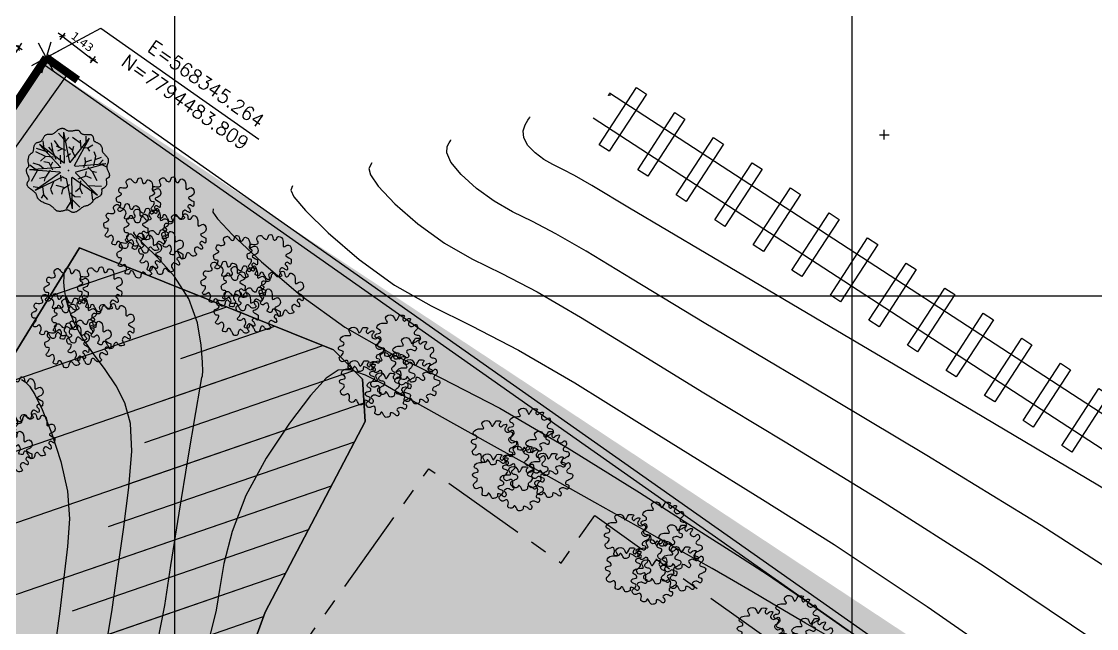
# Model space of a CAD drawing. Header units: feet. Extents: x 568264 to 568503, y 7794314 to 7794548.
# Drawn here: x 568344.35 to 568384.03, y 7794462.73 to 7794485.14 of the extents above; entities that cross this region are included whole.
import ezdxf

# ---------------------------------------------------------------- set-up
doc = ezdxf.new("R2010")
doc.units = ezdxf.units.FT
doc.header["$MEASUREMENT"] = 0
doc.linetypes.add('PHANTOM2', pattern=[1.25, 0.625, -0.125, 0.125, -0.125, 0.125, -0.125])
for name, color, linetype in [('NUIT-CER', 1, 'Continuous'), ('NUIT-CTA', 8, 'Continuous'), ('NUIT-CVN TOPOGRAFIA', 8, 'Continuous'), ('NUIT-HTC', 1, 'Continuous'), ('NUIT-LIM', 3, 'PHANTOM2'), ('NUIT-MALHA', 252, 'Continuous'), ('NUIT-TAL', 251, 'Continuous'), ('NUIT-TXT', 1, 'Continuous'), ('NUIT-VEG', 251, 'Continuous'), ('NUIT-VIS', 8, 'Continuous')]:
    doc.layers.add(name, color=color, linetype=linetype)
doc.styles.add('ARIAL', font='arial.ttf')
doc.styles.add('malha', font='romans.shx')
doc.styles.add('NUIT', font='verdana.ttf')
doc.linetypes.add('CERCA_DE_ARAME', pattern='A,0.15,-0.05,["X",Standard,S=0.05,R=0,X=-0.0175,Y=-0.025],-0.05', length=0.25)
doc.dimstyles.new('1_100', dxfattribs={"dimtxt": 0.175, "dimasz": 0.1, "dimexe": 1.25, "dimexo": 0.625, "dimgap": 0.05, "dimtad": 1, "dimzin": 4, "dimdsep": 46, "dimtxsty": 'ARIAL', "dimblk": 'COTA', "dimcen": 0, "dimse1": 1, "dimse2": 1, "dimclrd": 256, "dimclrt": 256, "dimadec": 0, "dimazin": 0, "dimtfac": 1, "dimtix": 1, "dimtmove": 0, "dimatfit": 3, "dimldrblk": 'COTA', "dimfxl": 1, "dimfxlon": 1, "dimtolj": 1, "dimlwd": -1, "dimarcsym": 0})
doc.dimstyles.new('NUIT 1-200', dxfattribs={"dimtxt": 0.3, "dimasz": 0.1, "dimexe": 0.1, "dimexo": 0.15, "dimgap": 0.13, "dimtad": 1, "dimzin": 4, "dimdsep": 46, "dimtxsty": 'NUIT', "dimblk1": 'TIK', "dimblk2": 'TIK', "dimsah": 1, "dimcen": 0.18, "dimse1": 1, "dimse2": 1, "dimclrd": 256, "dimclre": 256, "dimclrt": 1, "dimaunit": 1, "dimadec": 0, "dimazin": 0, "dimtfac": 1, "dimtix": 1, "dimtofl": 0, "dimtmove": 2, "dimatfit": 3, "dimldrblk": 'DOT', "dimfxl": 1, "dimtolj": 1, "dimtzin": 0, "dimarcsym": 0})

# ---------------------------------------------------------------- blocks, each defined once
blk = doc.blocks.new('EUCALIPTO')
for points, knots in [([(-0.681, 1.981, 259.344), (-0.663, 1.862, 259.344), (-0.629, 1.635, 259.344), (-0.903, 1.936, 259.344), (-1.168, 1.587, 259.344), (-0.738, 1.495, 259.344), (-1.156, 1.374, 259.344), (-1.113, 1.048, 259.344), (-0.947, 1.146, 259.344), (-0.833, 1.017, 259.344), (-1.044, 0.937, 259.344), (-0.945, 0.779, 259.344), (-0.847, 0.823, 259.344), (-0.728, 0.85, 259.344), (-0.71, 0.692, 259.344), (-0.799, 0.552, 259.344), (-0.536, 0.432, 259.344), (-0.49, 0.731, 259.344), (-0.311, 0.575, 259.344), (-0.29, 0.402, 259.344), (-0.066, 0.495, 259.344), (-0.15, 0.672, 259.344), (0.021, 0.607, 259.344), (0.111, 0.537, 259.344), (0.201, 0.617, 259.344), (0.252, 0.72, 259.344), (0.147, 0.801, 259.344), (0.262, 0.851, 259.344), (0.34, 0.855, 259.344), (0.491, 0.831, 259.344), (0.461, 1.021, 259.344), (0.254, 0.992, 259.344), (0.362, 1.209, 259.344), (0.471, 1.204, 259.344), (0.574, 1.23, 259.344), (0.549, 1.33, 259.344), (0.475, 1.409, 259.344), (0.38, 1.31, 259.344), (0.312, 1.439, 259.344), (0.389, 1.514, 259.344), (0.398, 1.593, 259.344), (0.469, 1.665, 259.344), (0.388, 1.834, 259.344), (0.265, 1.741, 259.344), (0.185, 1.728, 259.344), (0.112, 1.758, 259.344), (0.136, 1.867, 259.344), (0.169, 1.984, 259.344), (-0.017, 2.109, 259.344), (-0.018, 1.921, 259.344), (-0.123, 1.86, 259.344), (-0.241, 1.887, 259.344), (-0.24, 1.992, 259.344), (-0.252, 2.168, 259.344), (-0.398, 2.016, 259.344), (-0.373, 1.897, 259.344), (-0.485, 1.898, 259.344), (-0.519, 1.975, 259.344), (-0.485, 2.128, 259.344), (-0.603, 2.039, 259.344), (-0.681, 1.981, 259.344)], [0, 0, 0, 0, 0.384624, 0.731438, 1.160578, 1.463993, 1.942814, 2.235141, 2.471965, 2.568587, 2.896626, 3.032361, 3.245663, 3.335475, 3.551582, 3.761459, 4.052748, 4.354518, 4.632573, 4.789045, 5.091358, 5.214944, 5.463472, 5.569405, 5.760287, 5.916759, 6.062799, 6.163227, 6.365303, 6.522474, 6.713799, 6.92978, 7.18618, 7.391048, 7.472783, 7.630073, 7.757134, 7.906919, 8.067758, 8.189256, 8.38575, 8.417514, 8.662878, 8.889922, 8.990961, 9.056433, 9.225334, 9.406491, 9.646816, 9.837782, 10.038637, 10.159563, 10.329577, 10.499591, 10.770051, 10.862693, 11.009069, 11.094622, 11.252314, 11.550634, 11.550634, 11.550634, 11.550634]), ([(0.288, 1.63, 259.344), (0.305, 1.511, 259.344), (0.339, 1.284, 259.344), (0.065, 1.586, 259.344), (-0.2, 1.236, 259.344), (0.23, 1.144, 259.344), (-0.188, 1.023, 259.344), (-0.145, 0.698, 259.344), (0.022, 0.795, 259.344), (0.135, 0.666, 259.344), (-0.076, 0.586, 259.344), (0.024, 0.428, 259.344), (0.122, 0.472, 259.344), (0.24, 0.499, 259.344), (0.258, 0.341, 259.344), (0.169, 0.201, 259.344), (0.432, 0.081, 259.344), (0.478, 0.38, 259.344), (0.657, 0.224, 259.344), (0.678, 0.051, 259.344), (0.902, 0.144, 259.344), (0.818, 0.321, 259.344), (0.989, 0.256, 259.344), (1.079, 0.186, 259.344), (1.169, 0.266, 259.344), (1.22, 0.369, 259.344), (1.115, 0.45, 259.344), (1.23, 0.501, 259.344), (1.309, 0.504, 259.344), (1.459, 0.48, 259.344), (1.429, 0.67, 259.344), (1.222, 0.641, 259.344), (1.33, 0.858, 259.344), (1.439, 0.853, 259.344), (1.542, 0.88, 259.344), (1.517, 0.979, 259.344), (1.443, 1.058, 259.344), (1.348, 0.959, 259.344), (1.28, 1.088, 259.344), (1.357, 1.163, 259.344), (1.366, 1.242, 259.344), (1.439, 1.315, 259.344), (1.358, 1.484, 259.344), (1.234, 1.39, 259.344), (1.153, 1.377, 259.344), (1.08, 1.407, 259.344), (1.105, 1.516, 259.344), (1.139, 1.634, 259.344), (0.952, 1.758, 259.344), (0.95, 1.57, 259.344), (0.846, 1.509, 259.344), (0.728, 1.536, 259.344), (0.728, 1.641, 259.344), (0.716, 1.817, 259.344), (0.57, 1.665, 259.344), (0.595, 1.546, 259.344), (0.483, 1.547, 259.344), (0.449, 1.624, 259.344), (0.483, 1.777, 259.344), (0.365, 1.688, 259.344), (0.288, 1.63, 259.344)], [0, 0, 0, 0, 0.384624, 0.731438, 1.160578, 1.463993, 1.942814, 2.235141, 2.471965, 2.568587, 2.896626, 3.032361, 3.245663, 3.335475, 3.551582, 3.761459, 4.052748, 4.354518, 4.632573, 4.789045, 5.091358, 5.214944, 5.463472, 5.569405, 5.760287, 5.916759, 6.062799, 6.163227, 6.365303, 6.522474, 6.713799, 6.92978, 7.18618, 7.391048, 7.472783, 7.630073, 7.757134, 7.906919, 8.067758, 8.189256, 8.38575, 8.417514, 8.662878, 8.889922, 8.990961, 9.056433, 9.225334, 9.406491, 9.646816, 9.837782, 10.038637, 10.159563, 10.329577, 10.499591, 10.770051, 10.862693, 11.009069, 11.094622, 11.252314, 11.550634, 11.550634, 11.550634, 11.550634]), ([(-1.527, 0.832, 259.344), (-1.509, 0.713, 259.344), (-1.475, 0.487, 259.344), (-1.75, 0.788, 259.344), (-2.014, 0.439, 259.344), (-1.584, 0.347, 259.344), (-2.003, 0.225, 259.344), (-1.959, -0.1, 259.344), (-1.793, -0.002, 259.344), (-1.68, -0.132, 259.344), (-1.891, -0.212, 259.344), (-1.791, -0.37, 259.344), (-1.693, -0.325, 259.344), (-1.574, -0.299, 259.344), (-1.556, -0.456, 259.344), (-1.646, -0.596, 259.344), (-1.382, -0.716, 259.344), (-1.336, -0.418, 259.344), (-1.158, -0.574, 259.344), (-1.136, -0.747, 259.344), (-0.913, -0.654, 259.344), (-0.996, -0.476, 259.344), (-0.826, -0.542, 259.344), (-0.735, -0.611, 259.344), (-0.645, -0.531, 259.344), (-0.594, -0.428, 259.344), (-0.7, -0.347, 259.344), (-0.584, -0.297, 259.344), (-0.506, -0.293, 259.344), (-0.356, -0.317, 259.344), (-0.385, -0.127, 259.344), (-0.593, -0.156, 259.344), (-0.485, 0.061, 259.344), (-0.375, 0.055, 259.344), (-0.272, 0.082, 259.344), (-0.297, 0.182, 259.344), (-0.372, 0.26, 259.344), (-0.466, 0.162, 259.344), (-0.534, 0.29, 259.344), (-0.457, 0.365, 259.344), (-0.449, 0.444, 259.344), (-0.377, 0.516, 259.344), (-0.458, 0.685, 259.344), (-0.581, 0.593, 259.344), (-0.662, 0.58, 259.344), (-0.735, 0.61, 259.344), (-0.71, 0.718, 259.344), (-0.677, 0.835, 259.344), (-0.863, 0.96, 259.344), (-0.864, 0.772, 259.344), (-0.969, 0.712, 259.344), (-1.087, 0.739, 259.344), (-1.086, 0.844, 259.344), (-1.098, 1.02, 259.344), (-1.244, 0.868, 259.344), (-1.22, 0.749, 259.344), (-1.331, 0.749, 259.344), (-1.366, 0.826, 259.344), (-1.331, 0.98, 259.344), (-1.45, 0.891, 259.344), (-1.527, 0.832, 259.344)], [0, 0, 0, 0, 0.384624, 0.731438, 1.160578, 1.463993, 1.942814, 2.235141, 2.471965, 2.568587, 2.896626, 3.032361, 3.245663, 3.335475, 3.551582, 3.761459, 4.052748, 4.354518, 4.632573, 4.789045, 5.091358, 5.214944, 5.463472, 5.569405, 5.760287, 5.916759, 6.062799, 6.163227, 6.365303, 6.522474, 6.713799, 6.92978, 7.18618, 7.391048, 7.472783, 7.630073, 7.757134, 7.906919, 8.067758, 8.189256, 8.38575, 8.417514, 8.662878, 8.889922, 8.990961, 9.056433, 9.225334, 9.406491, 9.646816, 9.837782, 10.038637, 10.159563, 10.329577, 10.499591, 10.770051, 10.862693, 11.009069, 11.094622, 11.252314, 11.550634, 11.550634, 11.550634, 11.550634]), ([(-0.038, 0.728, 259.344), (-0.02, 0.609, 259.344), (0.014, 0.382, 259.344), (-0.26, 0.684, 259.344), (-0.525, 0.334, 259.344), (-0.095, 0.242, 259.344), (-0.513, 0.121, 259.344), (-0.47, -0.204, 259.344), (-0.304, -0.107, 259.344), (-0.19, -0.236, 259.344), (-0.401, -0.316, 259.344), (-0.302, -0.474, 259.344), (-0.204, -0.43, 259.344), (-0.085, -0.403, 259.344), (-0.067, -0.561, 259.344), (-0.156, -0.701, 259.344), (0.107, -0.821, 259.344), (0.153, -0.522, 259.344), (0.332, -0.678, 259.344), (0.353, -0.851, 259.344), (0.577, -0.758, 259.344), (0.493, -0.581, 259.344), (0.664, -0.646, 259.344), (0.754, -0.716, 259.344), (0.844, -0.636, 259.344), (0.895, -0.533, 259.344), (0.79, -0.452, 259.344), (0.905, -0.401, 259.344), (0.983, -0.398, 259.344), (1.134, -0.421, 259.344), (1.104, -0.232, 259.344), (0.897, -0.261, 259.344), (1.005, -0.044, 259.344), (1.114, -0.049, 259.344), (1.217, -0.022, 259.344), (1.192, 0.077, 259.344), (1.118, 0.156, 259.344), (1.023, 0.057, 259.344), (0.955, 0.186, 259.344), (1.032, 0.261, 259.344), (1.041, 0.34, 259.344), (1.112, 0.412, 259.344), (1.031, 0.581, 259.344), (0.908, 0.488, 259.344), (0.827, 0.475, 259.344), (0.755, 0.505, 259.344), (0.779, 0.614, 259.344), (0.812, 0.731, 259.344), (0.626, 0.856, 259.344), (0.625, 0.668, 259.344), (0.52, 0.607, 259.344), (0.402, 0.635, 259.344), (0.403, 0.739, 259.344), (0.391, 0.915, 259.344), (0.245, 0.764, 259.344), (0.27, 0.644, 259.344), (0.158, 0.645, 259.344), (0.124, 0.722, 259.344), (0.158, 0.875, 259.344), (0.04, 0.786, 259.344), (-0.038, 0.728, 259.344)], [0, 0, 0, 0, 0.384624, 0.731438, 1.160578, 1.463993, 1.942814, 2.235141, 2.471965, 2.568587, 2.896626, 3.032361, 3.245663, 3.335475, 3.551582, 3.761459, 4.052748, 4.354518, 4.632573, 4.789045, 5.091358, 5.214944, 5.463472, 5.569405, 5.760287, 5.916759, 6.062799, 6.163227, 6.365303, 6.522474, 6.713799, 6.92978, 7.18618, 7.391048, 7.472783, 7.630073, 7.757134, 7.906919, 8.067758, 8.189256, 8.38575, 8.417514, 8.662878, 8.889922, 8.990961, 9.056433, 9.225334, 9.406491, 9.646816, 9.837782, 10.038637, 10.159563, 10.329577, 10.499591, 10.770051, 10.862693, 11.009069, 11.094622, 11.252314, 11.550634, 11.550634, 11.550634, 11.550634]), ([(0.862, 1.046, 259.344), (0.88, 0.926, 259.344), (0.914, 0.7, 259.344), (0.639, 1.001, 259.344), (0.375, 0.652, 259.344), (0.805, 0.56, 259.344), (0.386, 0.438, 259.344), (0.43, 0.113, 259.344), (0.596, 0.211, 259.344), (0.709, 0.082, 259.344), (0.498, 0.002, 259.344), (0.598, -0.157, 259.344), (0.696, -0.112, 259.344), (0.814, -0.085, 259.344), (0.833, -0.243, 259.344), (0.743, -0.383, 259.344), (1.006, -0.503, 259.344), (1.053, -0.205, 259.344), (1.231, -0.36, 259.344), (1.252, -0.534, 259.344), (1.476, -0.441, 259.344), (1.393, -0.263, 259.344), (1.563, -0.328, 259.344), (1.653, -0.398, 259.344), (1.743, -0.318, 259.344), (1.795, -0.215, 259.344), (1.689, -0.134, 259.344), (1.805, -0.084, 259.344), (1.883, -0.08, 259.344), (2.033, -0.104, 259.344), (2.004, 0.086, 259.344), (1.796, 0.057, 259.344), (1.904, 0.274, 259.344), (2.013, 0.268, 259.344), (2.116, 0.295, 259.344), (2.091, 0.395, 259.344), (2.017, 0.473, 259.344), (1.922, 0.375, 259.344), (1.854, 0.504, 259.344), (1.932, 0.579, 259.344), (1.94, 0.657, 259.344), (2.013, 0.731, 259.344), (1.932, 0.899, 259.344), (1.808, 0.806, 259.344), (1.727, 0.793, 259.344), (1.654, 0.823, 259.344), (1.679, 0.931, 259.344), (1.713, 1.049, 259.344), (1.526, 1.173, 259.344), (1.525, 0.985, 259.344), (1.42, 0.925, 259.344), (1.302, 0.952, 259.344), (1.303, 1.057, 259.344), (1.291, 1.233, 259.344), (1.145, 1.081, 259.344), (1.169, 0.962, 259.344), (1.058, 0.962, 259.344), (1.023, 1.039, 259.344), (1.058, 1.193, 259.344), (0.939, 1.104, 259.344), (0.862, 1.046, 259.344)], [0, 0, 0, 0, 0.384624, 0.731438, 1.160578, 1.463993, 1.942814, 2.235141, 2.471965, 2.568587, 2.896626, 3.032361, 3.245663, 3.335475, 3.551582, 3.761459, 4.052748, 4.354518, 4.632573, 4.789045, 5.091358, 5.214944, 5.463472, 5.569405, 5.760287, 5.916759, 6.062799, 6.163227, 6.365303, 6.522474, 6.713799, 6.92978, 7.186179, 7.391048, 7.472783, 7.630073, 7.757134, 7.906919, 8.067758, 8.189255, 8.38575, 8.417514, 8.662878, 8.889922, 8.990961, 9.056433, 9.225334, 9.406491, 9.646816, 9.837782, 10.038637, 10.159563, 10.329577, 10.499591, 10.770051, 10.862693, 11.009069, 11.094622, 11.252314, 11.550634, 11.550634, 11.550634, 11.550634]), ([(0.26, 0.019, 259.344), (0.278, -0.1, 259.344), (0.312, -0.327, 259.344), (0.038, -0.026, 259.344), (-0.227, -0.375, 259.344), (0.203, -0.467, 259.344), (-0.216, -0.589, 259.344), (-0.172, -0.914, 259.344), (-0.006, -0.816, 259.344), (0.107, -0.945, 259.344), (-0.103, -1.025, 259.344), (-0.004, -1.183, 259.344), (0.094, -1.139, 259.344), (0.213, -1.112, 259.344), (0.231, -1.27, 259.344), (0.142, -1.41, 259.344), (0.405, -1.53, 259.344), (0.451, -1.232, 259.344), (0.629, -1.387, 259.344), (0.651, -1.56, 259.344), (0.874, -1.467, 259.344), (0.791, -1.29, 259.344), (0.961, -1.355, 259.344), (1.052, -1.425, 259.344), (1.142, -1.345, 259.344), (1.193, -1.242, 259.344), (1.088, -1.161, 259.344), (1.203, -1.111, 259.344), (1.281, -1.107, 259.344), (1.431, -1.131, 259.344), (1.402, -0.941, 259.344), (1.194, -0.97, 259.344), (1.302, -0.753, 259.344), (1.412, -0.759, 259.344), (1.515, -0.732, 259.344), (1.49, -0.632, 259.344), (1.415, -0.553, 259.344), (1.321, -0.652, 259.344), (1.253, -0.523, 259.344), (1.33, -0.448, 259.344), (1.339, -0.369, 259.344), (1.41, -0.297, 259.344), (1.329, -0.129, 259.344), (1.206, -0.221, 259.344), (1.125, -0.234, 259.344), (1.052, -0.204, 259.344), (1.077, -0.095, 259.344), (1.11, 0.021, 259.344), (0.924, 0.147, 259.344), (0.923, -0.042, 259.344), (0.818, -0.102, 259.344), (0.7, -0.075, 259.344), (0.701, 0.03, 259.344), (0.689, 0.206, 259.344), (0.543, 0.054, 259.344), (0.568, -0.065, 259.344), (0.456, -0.064, 259.344), (0.422, 0.013, 259.344), (0.456, 0.166, 259.344), (0.338, 0.077, 259.344), (0.26, 0.019, 259.344)], [0, 0, 0, 0, 0.384624, 0.731438, 1.160578, 1.463993, 1.942814, 2.235141, 2.471965, 2.568587, 2.896626, 3.032361, 3.245663, 3.335475, 3.551582, 3.761459, 4.052748, 4.354518, 4.632573, 4.789045, 5.091358, 5.214944, 5.463472, 5.569405, 5.760287, 5.916759, 6.062799, 6.163227, 6.365303, 6.522474, 6.713799, 6.92978, 7.186179, 7.391048, 7.472783, 7.630073, 7.757134, 7.906919, 8.067758, 8.189256, 8.38575, 8.417514, 8.662878, 8.889922, 8.990961, 9.056433, 9.225334, 9.406491, 9.646816, 9.837782, 10.038637, 10.159563, 10.329577, 10.499591, 10.770051, 10.862693, 11.009069, 11.094622, 11.252314, 11.550634, 11.550634, 11.550634, 11.550634]), ([(-0.783, -0.153, 259.344), (-0.765, -0.272, 259.344), (-0.731, -0.499, 259.344), (-1.005, -0.197, 259.344), (-1.27, -0.547, 259.344), (-0.84, -0.638, 259.344), (-1.259, -0.76, 259.344), (-1.215, -1.085, 259.344), (-1.049, -0.987, 259.344), (-0.936, -1.117, 259.344), (-1.146, -1.197, 259.344), (-1.047, -1.355, 259.344), (-0.949, -1.31, 259.344), (-0.83, -1.284, 259.344), (-0.812, -1.441, 259.344), (-0.902, -1.581, 259.344), (-0.638, -1.701, 259.344), (-0.592, -1.403, 259.344), (-0.414, -1.559, 259.344), (-0.392, -1.732, 259.344), (-0.169, -1.639, 259.344), (-0.252, -1.461, 259.344), (-0.082, -1.527, 259.344), (0.009, -1.597, 259.344), (0.099, -1.516, 259.344), (0.15, -1.413, 259.344), (0.044, -1.332, 259.344), (0.16, -1.282, 259.344), (0.238, -1.279, 259.344), (0.388, -1.302, 259.344), (0.359, -1.112, 259.344), (0.151, -1.142, 259.344), (0.259, -0.924, 259.344), (0.369, -0.93, 259.344), (0.472, -0.903, 259.344), (0.447, -0.804, 259.344), (0.372, -0.725, 259.344), (0.278, -0.823, 259.344), (0.21, -0.695, 259.344), (0.287, -0.62, 259.344), (0.296, -0.541, 259.344), (0.367, -0.469, 259.344), (0.286, -0.3, 259.344), (0.163, -0.392, 259.344), (0.082, -0.405, 259.344), (0.009, -0.376, 259.344), (0.034, -0.267, 259.344), (0.067, -0.15, 259.344), (-0.119, -0.025, 259.344), (-0.12, -0.213, 259.344), (-0.225, -0.274, 259.344), (-0.343, -0.246, 259.344), (-0.342, -0.141, 259.344), (-0.354, 0.035, 259.344), (-0.5, -0.117, 259.344), (-0.476, -0.236, 259.344), (-0.587, -0.236, 259.344), (-0.621, -0.159, 259.344), (-0.587, -0.005, 259.344), (-0.706, -0.094, 259.344), (-0.783, -0.153, 259.344)], [0, 0, 0, 0, 0.384624, 0.731438, 1.160578, 1.463993, 1.942814, 2.235141, 2.471965, 2.568587, 2.896626, 3.032361, 3.245663, 3.335475, 3.551582, 3.761459, 4.052748, 4.354518, 4.632573, 4.789045, 5.091358, 5.214944, 5.463472, 5.569405, 5.760287, 5.916759, 6.062799, 6.163227, 6.365303, 6.522474, 6.713799, 6.92978, 7.186179, 7.391048, 7.472783, 7.630073, 7.757134, 7.906919, 8.067758, 8.189255, 8.38575, 8.417514, 8.662878, 8.889922, 8.990961, 9.056433, 9.225334, 9.406491, 9.646816, 9.837782, 10.038637, 10.159563, 10.329577, 10.499591, 10.770051, 10.862693, 11.009069, 11.094622, 11.252314, 11.550634, 11.550634, 11.550634, 11.550634])]:
    blk.add_open_spline(points, degree=3, knots=knots)
blk = doc.blocks.new('AROEIRA')
for p, q in [((-0.001, 0.996, -591.825), (-0.27, 1.42, -591.825)), ((-0.107, 0.364, -591.825), (0.082, 1.486, -591.825)), ((0.058, 1.183, -591.825), (0.335, 1.443, -591.825)), ((0.083, 0.34, -591.825), (0.082, 1.486, -591.825)), ((0.748, 0.759, -591.825), (0.818, 1.21, -591.825)), ((-0.88, 0.874, -591.825), (-1.097, 0.903, -591.825)), ((-0.165, 0.342, -591.825), (-1.044, 1.066, -591.825)), ((-0.306, 0.199, -591.825), (-1.044, 1.066, -591.825)), ((-0.932, 0.955, -591.825), (-0.959, 1.145, -591.825)), ((-0.509, 0.801, -591.825), (-0.58, 0.965, -591.825)), ((-0.562, 0.592, -591.825), (-0.509, 0.801, -591.825)), ((-0.515, 0.815, -591.825), (-0.343, 1.159, -591.825)), ((-0.261, 0.734, -591.825), (-0.293, 0.93, -591.825)), ((0.017, 0.668, -591.825), (0.256, 0.809, -591.825)), ((0.119, 0.335, -591.825), (1.034, 1.012, -591.825)), ((0.252, 0.185, -591.825), (1.034, 1.012, -591.825)), ((0.256, 0.809, -591.825), (0.375, 0.998, -591.825)), ((0.256, 0.809, -591.825), (0.452, 0.749, -591.825)), ((0.609, 0.839, -591.825), (0.499, 1.01, -591.825)), ((0.592, 0.621, -591.825), (0.609, 0.839, -591.825)), ((0.851, 0.819, -591.825), (1.164, 0.841, -591.825)), ((-1.053, 0.608, -591.825), (-1.146, 0.458, -591.825)), ((-0.938, 0.658, -591.825), (-1.137, 0.792, -591.825)), ((-0.724, 0.751, -591.825), (-1.053, 0.608, -591.825)), ((-0.669, 0.423, -591.825), (-0.851, 0.561, -591.825)), ((-0.643, 0.431, -591.825), (-0.787, 0.306, -591.825)), ((-0.457, 0.489, -591.825), (-0.669, 0.423, -591.825)), ((-0.229, 0.713, -591.825), (-0.392, 0.656, -591.825)), ((0.008, 0.556, -591.825), (-0.261, 0.734, -591.825)), ((0.374, 0.427, -591.825), (0.665, 0.31, -591.825)), ((-0.321, 0.16, -591.825), (-1.451, 0.025, -591.825)), ((-0.315, -0.04, -591.825), (-1.451, 0.025, -591.825)), ((-1.266, 0.014, -591.825), (-1.44, -0.119, -591.825)), ((-1.141, 0.184, -591.825), (-1.33, 0.27, -591.825)), ((-1.051, 0.037, -591.825), (-1.141, 0.184, -591.825)), ((-1.124, 0.156, -591.825), (-1.068, 0.308, -591.825)), ((-0.58, 0.017, -591.825), (-0.705, -0.204, -591.825)), ((0.271, -0.058, -591.825), (0.447, 0.089, -591.825)), ((0.274, 0.05, -591.825), (1.281, -0.482, -591.825)), ((0.558, 0.353, -591.825), (0.676, 0.029, -591.825)), ((0.665, 0.31, -591.825), (0.822, 0.387, -591.825)), ((0.911, -0.051, -591.825), (1.023, 0.111, -591.825)), ((1.23, -0.151, -591.825), (1.284, 0.071, -591.825)), ((-0.978, -0.002, -591.825), (-1.209, -0.201, -591.825)), ((-1.117, -0.122, -591.825), (-1.113, -0.502, -591.825)), ((-0.312, -0.047, -591.825), (-1.094, -0.874, -591.825)), ((-0.179, -0.197, -591.825), (-1.094, -0.874, -591.825)), ((-0.705, -0.204, -591.825), (-0.882, -0.275, -591.825)), ((-0.727, -0.213, -591.825), (-0.752, -0.4, -591.825)), ((-0.416, -0.273, -591.825), (-0.594, -0.218, -591.825)), ((-0.074, -0.294, -591.825), (-0.321, -0.481, -591.825)), ((-0.164, -0.205, -591.825), (-0.201, -1.343, -591.825)), ((0.035, -0.229, -591.825), (-0.201, -1.343, -591.825)), ((0.05, -0.225, -591.825), (0.773, -1.104, -591.825)), ((0.283, -0.388, -591.825), (0.148, -0.654, -591.825)), ((0.196, -0.135, -591.825), (0.773, -1.104, -591.825)), ((0.215, -0.112, -591.825), (1.281, -0.482, -591.825)), ((0.599, -0.122, -591.825), (0.911, -0.051, -591.825)), ((1.01, -0.339, -591.825), (1.224, -0.151, -591.825)), ((1.224, -0.151, -591.825), (1.376, -0.143, -591.825)), ((-0.821, -0.632, -591.825), (-1.041, -0.614, -591.825)), ((-0.877, -0.713, -591.825), (-0.946, -1.019, -591.825)), ((-0.535, -0.679, -591.825), (-0.645, -0.976, -591.825)), ((-0.582, -0.42, -591.825), (-0.513, -0.8, -591.825)), ((-0.556, -0.562, -591.825), (-0.388, -0.657, -591.825)), ((-0.258, -0.763, -591.825), (-0.508, -1.016, -591.825)), ((-0.258, -0.763, -591.825), (-0.311, -1.004, -591.825)), ((-0.102, -0.522, -591.825), (-0.258, -0.763, -591.825)), ((-0.117, -0.652, -591.825), (0.029, -0.908, -591.825)), ((0.201, -0.55, -591.825), (0.038, -0.569, -591.825)), ((0.148, -0.654, -591.825), (0.226, -0.838, -591.825)), ((0.34, -0.471, -591.825), (0.66, -0.461, -591.825)), ((0.439, -0.697, -591.825), (0.415, -0.898, -591.825)), ((0.66, -0.461, -591.825), (0.816, -0.613, -591.825)), ((0.666, -0.468, -591.825), (0.797, -0.417, -591.825)), ((1.109, -0.41, -591.825), (1.213, -0.622, -591.825)), ((-0.173, -1.111, -591.825), (-0.385, -1.308, -591.825)), ((-0.15, -0.92, -591.825), (-0.013, -1.353, -591.825)), ((0.029, -0.908, -591.825), (0.277, -0.956, -591.825)), ((0.035, -0.91, -591.825), (0.099, -1.301, -591.825)), ((0.415, -0.898, -591.825), (0.505, -1.134, -591.825)), ((0.621, -0.849, -591.825), (1.097, -0.798, -591.825)), ((0.637, -0.939, -591.825), (0.628, -1.192, -591.825))]:
    blk.add_line(p, q)
blk.add_lwpolyline([(-0.174, 1.484), (-0.126, 1.526), (-0.081, 1.555), (-0.041, 1.573), (-0.003, 1.581), (0.03, 1.582), (0.061, 1.578), (0.088, 1.569), (0.112, 1.559), (0.133, 1.548), (0.152, 1.537), (0.17, 1.526), (0.188, 1.516), (0.207, 1.506), (0.227, 1.498), (0.249, 1.491), (0.274, 1.485), (0.303, 1.48), (0.336, 1.477), (0.37, 1.474), (0.406, 1.471), (0.443, 1.467), (0.478, 1.462), (0.513, 1.455), (0.544, 1.445), (0.573, 1.432), (0.599, 1.416), (0.623, 1.398), (0.646, 1.38), (0.669, 1.36), (0.692, 1.342), (0.717, 1.324), (0.744, 1.308), (0.773, 1.294), (0.805, 1.282), (0.838, 1.272), (0.872, 1.262), (0.906, 1.253), (0.94, 1.243), (0.973, 1.232), (1.003, 1.22), (1.032, 1.206), (1.057, 1.19), (1.08, 1.172), (1.1, 1.154), (1.117, 1.134), (1.131, 1.113), (1.142, 1.092), (1.15, 1.071), (1.154, 1.05), (1.156, 1.028), (1.156, 1.007), (1.156, 0.987), (1.156, 0.966), (1.157, 0.946), (1.161, 0.927), (1.168, 0.909), (1.179, 0.891), (1.193, 0.874), (1.21, 0.858), (1.229, 0.841), (1.25, 0.825), (1.271, 0.809), (1.292, 0.792), (1.312, 0.775), (1.331, 0.757), (1.349, 0.738), (1.364, 0.72), (1.379, 0.701), (1.391, 0.682), (1.402, 0.664), (1.411, 0.646), (1.419, 0.63), (1.424, 0.614), (1.428, 0.598), (1.43, 0.583), (1.431, 0.568), (1.431, 0.553), (1.429, 0.536), (1.426, 0.518), (1.423, 0.499), (1.418, 0.478), (1.414, 0.454), (1.409, 0.429), (1.405, 0.402), (1.402, 0.374), (1.4, 0.344), (1.401, 0.313), (1.403, 0.28), (1.408, 0.247), (1.416, 0.212), (1.425, 0.177), (1.434, 0.141), (1.444, 0.104), (1.454, 0.068), (1.462, 0.032), (1.47, -0.005), (1.475, -0.04), (1.477, -0.075), (1.478, -0.109), (1.477, -0.142), (1.473, -0.173), (1.468, -0.201), (1.46, -0.228), (1.451, -0.251), (1.439, -0.272), (1.426, -0.291), (1.413, -0.308), (1.399, -0.326), (1.385, -0.344), (1.372, -0.364), (1.361, -0.386), (1.352, -0.412), (1.345, -0.443), (1.341, -0.476), (1.338, -0.512), (1.336, -0.55), (1.335, -0.588), (1.334, -0.626), (1.332, -0.662), (1.33, -0.695), (1.327, -0.725), (1.322, -0.751), (1.316, -0.775), (1.308, -0.795), (1.3, -0.813), (1.291, -0.828), (1.281, -0.842), (1.27, -0.853), (1.258, -0.863), (1.245, -0.871), (1.232, -0.878), (1.218, -0.883), (1.203, -0.887), (1.189, -0.891), (1.173, -0.893), (1.158, -0.894), (1.142, -0.894), (1.126, -0.895), (1.11, -0.896), (1.093, -0.898), (1.077, -0.903), (1.062, -0.91), (1.046, -0.92), (1.031, -0.935), (1.017, -0.954), (1.002, -0.977), (0.988, -1.003), (0.973, -1.031), (0.958, -1.059), (0.943, -1.086), (0.926, -1.112), (0.909, -1.135), (0.89, -1.155), (0.87, -1.171), (0.85, -1.184), (0.829, -1.193), (0.81, -1.2), (0.791, -1.205), (0.773, -1.207), (0.758, -1.207), (0.744, -1.205), (0.732, -1.202), (0.722, -1.198), (0.712, -1.195), (0.702, -1.194), (0.693, -1.194), (0.682, -1.197), (0.671, -1.203), (0.658, -1.214), (0.643, -1.228), (0.626, -1.245), (0.608, -1.263), (0.588, -1.283), (0.567, -1.303), (0.544, -1.323), (0.519, -1.342), (0.493, -1.359), (0.466, -1.374), (0.437, -1.387), (0.409, -1.398), (0.381, -1.406), (0.354, -1.411), (0.328, -1.414), (0.304, -1.414), (0.282, -1.411), (0.262, -1.406), (0.243, -1.4), (0.226, -1.394), (0.209, -1.387), (0.192, -1.382), (0.176, -1.379), (0.159, -1.379), (0.141, -1.382), (0.123, -1.388), (0.104, -1.397), (0.084, -1.408), (0.064, -1.419), (0.043, -1.431), (0.021, -1.443), (-0.001, -1.454), (-0.024, -1.463), (-0.048, -1.471), (-0.071, -1.476), (-0.094, -1.48), (-0.117, -1.481), (-0.14, -1.479), (-0.161, -1.474), (-0.181, -1.467), (-0.2, -1.457), (-0.218, -1.444), (-0.236, -1.429), (-0.253, -1.414), (-0.271, -1.4), (-0.289, -1.386), (-0.309, -1.375), (-0.33, -1.366), (-0.354, -1.362), (-0.379, -1.36), (-0.405, -1.36), (-0.432, -1.362), (-0.46, -1.365), (-0.487, -1.369), (-0.513, -1.371), (-0.538, -1.372), (-0.562, -1.371), (-0.584, -1.368), (-0.605, -1.363), (-0.624, -1.356), (-0.642, -1.347), (-0.658, -1.337), (-0.673, -1.324), (-0.687, -1.309), (-0.699, -1.293), (-0.712, -1.275), (-0.724, -1.257), (-0.736, -1.238), (-0.75, -1.22), (-0.766, -1.202), (-0.784, -1.186), (-0.804, -1.171), (-0.828, -1.159), (-0.855, -1.148), (-0.884, -1.139), (-0.914, -1.13), (-0.945, -1.122), (-0.975, -1.115), (-1.005, -1.107), (-1.033, -1.098), (-1.059, -1.088), (-1.083, -1.077), (-1.104, -1.066), (-1.123, -1.053), (-1.14, -1.04), (-1.155, -1.027), (-1.167, -1.013), (-1.178, -1), (-1.186, -0.986), (-1.193, -0.973), (-1.197, -0.959), (-1.201, -0.945), (-1.204, -0.93), (-1.205, -0.914), (-1.207, -0.898), (-1.208, -0.88), (-1.21, -0.861), (-1.212, -0.841), (-1.215, -0.82), (-1.22, -0.798), (-1.227, -0.775), (-1.236, -0.752), (-1.248, -0.729), (-1.263, -0.706), (-1.282, -0.682), (-1.303, -0.659), (-1.326, -0.636), (-1.35, -0.614), (-1.373, -0.592), (-1.396, -0.571), (-1.415, -0.55), (-1.432, -0.531), (-1.444, -0.513), (-1.452, -0.495), (-1.457, -0.479), (-1.459, -0.463), (-1.458, -0.448), (-1.456, -0.434), (-1.452, -0.42), (-1.448, -0.406), (-1.443, -0.393), (-1.438, -0.381), (-1.433, -0.368), (-1.429, -0.354), (-1.426, -0.34), (-1.425, -0.325), (-1.426, -0.308), (-1.428, -0.29), (-1.434, -0.271), (-1.441, -0.25), (-1.45, -0.228), (-1.461, -0.205), (-1.473, -0.183), (-1.486, -0.161), (-1.5, -0.14), (-1.514, -0.121), (-1.527, -0.103), (-1.54, -0.086), (-1.553, -0.071), (-1.564, -0.056), (-1.574, -0.042), (-1.583, -0.028), (-1.59, -0.014), (-1.594, 0.001), (-1.597, 0.016), (-1.597, 0.032), (-1.595, 0.049), (-1.591, 0.065), (-1.586, 0.081), (-1.578, 0.097), (-1.57, 0.111), (-1.559, 0.125), (-1.548, 0.136), (-1.536, 0.147), (-1.524, 0.157), (-1.512, 0.167), (-1.501, 0.178), (-1.491, 0.189), (-1.482, 0.201), (-1.476, 0.214), (-1.473, 0.23), (-1.472, 0.247), (-1.473, 0.266), (-1.476, 0.286), (-1.479, 0.306), (-1.483, 0.327), (-1.487, 0.348), (-1.49, 0.368), (-1.493, 0.388), (-1.495, 0.407), (-1.496, 0.425), (-1.496, 0.444), (-1.495, 0.462), (-1.492, 0.479), (-1.489, 0.497), (-1.484, 0.515), (-1.478, 0.533), (-1.471, 0.551), (-1.463, 0.568), (-1.453, 0.585), (-1.443, 0.601), (-1.433, 0.616), (-1.422, 0.629), (-1.41, 0.64), (-1.399, 0.65), (-1.387, 0.658), (-1.376, 0.665), (-1.365, 0.672), (-1.354, 0.68), (-1.344, 0.689), (-1.334, 0.701), (-1.325, 0.715), (-1.317, 0.732), (-1.311, 0.751), (-1.304, 0.773), (-1.299, 0.797), (-1.294, 0.821), (-1.289, 0.845), (-1.285, 0.869), (-1.28, 0.892), (-1.276, 0.914), (-1.272, 0.934), (-1.267, 0.952), (-1.262, 0.969), (-1.256, 0.985), (-1.249, 1), (-1.241, 1.014), (-1.232, 1.026), (-1.222, 1.039), (-1.211, 1.05), (-1.199, 1.061), (-1.186, 1.071), (-1.173, 1.079), (-1.16, 1.087), (-1.147, 1.094), (-1.134, 1.1), (-1.121, 1.105), (-1.109, 1.108), (-1.097, 1.112), (-1.086, 1.115), (-1.074, 1.118), (-1.061, 1.121), (-1.048, 1.124), (-1.035, 1.128), (-1.021, 1.134), (-1.006, 1.14), (-0.991, 1.148), (-0.976, 1.157), (-0.961, 1.167), (-0.946, 1.179), (-0.931, 1.193), (-0.917, 1.209), (-0.904, 1.226), (-0.891, 1.245), (-0.879, 1.265), (-0.867, 1.286), (-0.856, 1.307), (-0.844, 1.327), (-0.832, 1.347), (-0.82, 1.365), (-0.807, 1.381), (-0.794, 1.395), (-0.781, 1.408), (-0.767, 1.418), (-0.754, 1.427), (-0.741, 1.435), (-0.728, 1.44), (-0.717, 1.444), (-0.705, 1.446), (-0.695, 1.446), (-0.685, 1.445), (-0.676, 1.443), (-0.668, 1.44), (-0.659, 1.436), (-0.651, 1.431), (-0.643, 1.426), (-0.636, 1.421), (-0.628, 1.416), (-0.62, 1.411), (-0.612, 1.408), (-0.604, 1.405), (-0.595, 1.405), (-0.586, 1.406), (-0.576, 1.41), (-0.566, 1.416), (-0.555, 1.425), (-0.543, 1.437), (-0.531, 1.449), (-0.517, 1.463), (-0.502, 1.477), (-0.485, 1.492), (-0.467, 1.507), (-0.447, 1.521), (-0.424, 1.533), (-0.398, 1.541), (-0.366, 1.545), (-0.33, 1.542), (-0.286, 1.532), (-0.234, 1.513), (-0.174, 1.484)])
for start, end in [(154.667, 162.5996), (104.6724, 116.2908), (60.7503, 68.2235), (356.41, 22.374), (200.9758, 202.374), (240.7503, 243.9199), (282.2961, 285.2225), (318.0338, 323.5988)]:
    blk.add_arc((-0.03, 0.069, -591.825), 0.305, start, end)
blk.add_point((-0.036, 0.083, -591.825))
blk = doc.blocks.new('VEGETAÇÃO')
h = blk.add_hatch()
h.set_pattern_fill('ANSI38', color=256, scale=0.1, angle=-0.0741, style=0)
h.set_pattern_definition([(9.49025, (9.60356, -54.84164), (-0.05234935, 0.3131546), []), (99.49025, (9.60356, -54.84164), (-0.4178533, 0.5739598), [0.79375, -0.47625])])
h.paths.add_polyline_path([(97.624, -107.962), (95.593, -108.608), (95.032, -109.159), (89.223, -111.959), (83.135, -114.894), (78.019, -119.53), (62.969, -138.306), (55.826, -145.071), (47.364, -155.106), (37.247, -167.582), (-61.325, -97.43), (-3.914, -16.76), (-4.736, -16.191), (-62.72, -97.665), (37.432, -168.942), (48.135, -155.743), (56.554, -145.758), (63.707, -138.985), (78.749, -120.218), (83.699, -115.732), (89.657, -112.86), (95.615, -109.988), (97.545, -108.093)])
blk.add_lwpolyline([(-3.896, -16.734), (-61.325, -97.43), (37.247, -167.582), (47.364, -155.106), (55.826, -145.071), (62.969, -138.306), (78.019, -119.53), (83.135, -114.894), (89.223, -111.959), (95.032, -109.159), (95.593, -108.608)])
for name, p, rotation in [('AROEIRA', (-4.006, -20.338), 234.5610156533396), ('EUCALIPTO', (-0.854, -22.262, 259.344), 234.5610156533153), ('EUCALIPTO', (2.736, -24.387, -370.492), 234.5610156533153), ('EUCALIPTO', (-3.515, -25.58, 259.344), 234.5610156533153), ('AROEIRA', (-7.485, -25.227), 234.5610156533396), ('EUCALIPTO', (7.718, -27.711), 324.8725758932227), ('EUCALIPTO', (-6.432, -29.638, -259.344), 234.5610156533153), ('EUCALIPTO', (12.626, -31.163), 324.8725758932227), ('EUCALIPTO', (17.533, -34.615), 324.8725758932227), ('EUCALIPTO', (22.44, -38.068), 324.8725758932227)]:
    blk.add_blockref(name, p, dxfattribs=dict(rotation=rotation))
blk = doc.blocks.new('COTA')
for p, q in [((-0.707, -0.707), (0.707, 0.707)), ((0, 1), (0, -1)), ((1, 0), (-1, 0))]:
    blk.add_line(p, q)
blk = doc.blocks.new('TIK')
for p, q in [((0, 0), (-2, 0)), ((-0.71, -0.71), (0.71, 0.71)), ((0, -1.5), (0, 1.5)), ((0, 0), (2, 0))]:
    blk.add_line(p, q)
blk = doc.blocks.new('*D172')
at = {"layer": 'Defpoints', "color": 0, "transparency": 16777216}
for p in [(568344.253, 7794484.176), (568345.117, 7794483.6), (568289.723, 7794400.525)]:
    blk.add_point(p, dxfattribs=at)
at = {"layer": 'NUIT-CTA', "lineweight": -2, "transparency": 16777216}
blk.add_line((568288.914, 7794401.185), (568344.198, 7794484.093), dxfattribs=at)
at = {"layer": 'NUIT-CTA', "lineweight": -2, "transparency": 16777216, "xscale": 0.1, "yscale": 0.1, "zscale": 0.1}
for p, rotation in [((568344.253, 7794484.176), 56.30458261262021), ((568288.859, 7794401.101), 236.3045826126202)]:
    blk.add_blockref('TIK', p, dxfattribs=dict(at, rotation=rotation))
at = {"layer": 'NUIT-CTA', "color": 1, "transparency": 16777216, "insert": (568316.317, 7794442.798), "char_height": 0.3, "attachment_point": 5, "rotation": 56.3046, "style": 'NUIT'}
blk.add_mtext('\\A1;99.85', dxfattribs=at)
blk = doc.blocks.new('_Dot')
at = {"color": 0, "linetype": 'ByBlock', "lineweight": -2}
blk.add_line((-0.5, 0), (-1, 0), dxfattribs=at)
at = {"color": 0, "linetype": 'ByBlock', "const_width": 0.5}
blk.add_lwpolyline([(-0.25, 0, 1), (0.25, 0, 1)], format="xyb", close=True, dxfattribs=at)
blk = doc.blocks.new('*D173')
at = {"layer": 'Defpoints', "color": 0, "transparency": 16777216}
for p in [(568345.289, 7794483.846), (568346.995, 7794483.732), (568346.425, 7794482.982)]:
    blk.add_point(p, dxfattribs=at)
at = {"layer": 'NUIT-CTA', "lineweight": -2, "transparency": 16777216}
blk.add_line((568345.938, 7794484.536), (568346.915, 7794483.793), dxfattribs=at)
at = {"layer": 'NUIT-CTA', "lineweight": -2, "transparency": 16777216, "xscale": 0.1, "yscale": 0.1, "zscale": 0.1}
for p, rotation in [((568345.859, 7794484.596), 142.7566670783833), ((568346.995, 7794483.732), 322.7566670783833)]:
    blk.add_blockref('TIK', p, dxfattribs=dict(at, rotation=rotation))
at = {"layer": 'NUIT-CTA', "color": 1, "transparency": 16777216, "insert": (568346.6, 7794484.392), "char_height": 0.3, "attachment_point": 5, "rotation": 322.7567, "style": 'NUIT'}
blk.add_mtext('\\A1;1.43', dxfattribs=at)
blk = doc.blocks.new('*D307')
at = {"layer": 'Defpoints', "color": 0, "transparency": 16777216}
for p in [(568376.192, 7794480.964), (568372.928, 7794458.516)]:
    blk.add_point(p, dxfattribs=at)
at = {"layer": 'NUIT-CTA', "lineweight": -2, "transparency": 16777216}
for p, q in [((568376.012, 7794480.964), (568376.372, 7794480.964)), ((568376.192, 7794480.784), (568376.192, 7794481.144)), ((568372.657, 7794456.655), (568372.914, 7794458.417))]:
    blk.add_line(p, q, dxfattribs=at)
at = {"layer": 'NUIT-CTA', "lineweight": -2, "transparency": 16777216, "xscale": 0.1, "yscale": 0.1, "zscale": 0.1, "rotation": 81.72606358122555}
blk.add_blockref('TIK', (568372.928, 7794458.516), dxfattribs=at)
at = {"layer": 'NUIT-CTA', "color": 1, "transparency": 16777216, "insert": (568372.495, 7794457.528), "char_height": 0.3, "attachment_point": 5, "rotation": 261.7261, "style": 'NUIT'}
blk.add_mtext('\\A1;R22.68', dxfattribs=at)

msp = doc.modelspace()

# ---------------------------------------------------------------- hatches: boundary and pattern name
at = {"layer": 'NUIT-HTC', "ltscale": 100, "true_color": 0xa9bc76}
h = msp.add_hatch(color=63, dxfattribs=at)
h.dxf.hatch_style = 1
edge = h.paths.add_edge_path()
edge.add_line((568414.84, 7794435.069), (568385.26, 7794456.119))
edge.add_line((568385.26, 7794456.119), (568384.413, 7794456.667))
edge.add_arc((568378.196, 7794445.937), 12.401, 59.916, 93.0844)
edge.add_arc((568376.192, 7794480.958), 22.678, 256.4242, 273.3805, ccw=False)
edge.add_line((568370.869, 7794458.914), (568367.004, 7794460.002))
edge.add_arc((568364.684, 7794447.972), 12.252, 79.0866, 204.5156)
edge.add_arc((568349.706, 7794441.753), 3.996, -35.4492, 16.5051, ccw=False)
edge.add_line((568352.961, 7794439.435), (568349.396, 7794434.426))
edge.add_line((568349.396, 7794434.426), (568392.82, 7794403.526))
edge.add_line((568392.82, 7794403.526), (568397.779, 7794410.501))
edge.add_line((568397.779, 7794410.501), (568401.065, 7794408.164))
edge.add_arc((568399.366, 7794405.798), 2.913, -35.1638, 54.3358, ccw=False)
edge.add_line((568401.748, 7794404.12), (568398.655, 7794399.771))
edge.add_arc((568392.624, 7794404.077), 7.411, 234.5977, 324.4698, ccw=False)
edge.add_line((568388.331, 7794398.037), (568347.33, 7794427.213))
edge.add_arc((568338.577, 7794414.909), 15.1, 54.5702, 144.5644)
edge.add_line((568326.274, 7794423.664), (568325.72, 7794422.886))
edge.add_arc((568338.023, 7794414.132), 15.1, 144.5644, 234.5585)
edge.add_line((568329.267, 7794401.829), (568385.378, 7794361.901))
edge.add_arc((568394.133, 7794374.204), 15.1, 234.5644, 324.5644)
edge.add_line((568406.436, 7794365.449), (568418.69, 7794382.669))
edge.add_arc((568424.72, 7794378.379), 7.401, 99.3477, 144.5665, ccw=False)
edge.add_line((568423.518, 7794385.681), (568447.518, 7794391.778))
edge.add_line((568447.518, 7794391.778), (568445.615, 7794390.012))
edge.add_line((568445.615, 7794390.012), (568433.699, 7794384.268))
edge.add_line((568433.699, 7794384.268), (568428.749, 7794379.782))
edge.add_line((568428.749, 7794379.782), (568413.707, 7794361.015))
edge.add_line((568413.707, 7794361.015), (568406.554, 7794354.242))
edge.add_line((568406.554, 7794354.242), (568387.487, 7794331.121))
edge.add_line((568387.487, 7794331.121), (568289.723, 7794400.525))
edge.add_line((568289.723, 7794400.525), (568345.122, 7794483.597))
edge.add_line((568345.122, 7794483.597), (568451.682, 7794413.172))
edge.add_line((568451.682, 7794413.172), (568445.688, 7794406.384))
edge.add_line((568445.688, 7794406.384), (568441.035, 7794397.514))
edge.add_line((568441.035, 7794397.514), (568443.598, 7794397.036))
edge.add_arc((568444.415, 7794390.967), 6.123, 97.6658, 105.6462)
edge.add_line((568442.764, 7794396.864), (568422.193, 7794391.634))
edge.add_arc((568424.7, 7794378.393), 13.477, 100.7197, 144.5644)
edge.add_line((568413.72, 7794386.206), (568401.466, 7794368.986))
edge.add_arc((568394.131, 7794374.214), 9.007, 234.6067, 324.517, ccw=False)
edge.add_line((568388.914, 7794366.871), (568332.807, 7794406.797))
edge.add_arc((568338.37, 7794414.19), 9.253, 146.1077, 233.0342, ccw=False)
edge.add_line((568330.69, 7794419.35), (568331.244, 7794420.128))
edge.add_arc((568338.635, 7794414.562), 9.252, 56.0938, 143.0218, ccw=False)
edge.add_line((568343.796, 7794422.241), (568384.795, 7794393.067))
edge.add_arc((568392.622, 7794404.066), 13.5, 234.5644, 324.5644)
edge.add_line((568403.621, 7794396.239), (568408.422, 7794402.986))
edge.add_line((568408.422, 7794402.986), (568412.349, 7794410.164))
edge.add_line((568412.349, 7794410.164), (568417.907, 7794417.952))
edge.add_arc((568407.196, 7794424.866), 12.749, 327.1571, 413.164)
h.paths.add_polyline_path([(568413.98, 7794412.461), (568416.75, 7794410.49), (568415.127, 7794408.209), (568412.357, 7794410.18)], flags=17)
at = {"layer": 'NUIT-TAL'}
h = msp.add_hatch(dxfattribs=at)
h.set_pattern_fill('ANSI31', color=256, scale=20, angle=154)
h.set_pattern_definition([(199, (19.1221, 205.669), (0.81392038614, -2.363796439), [])])
h.paths.add_polyline_path([(568347.728, 7794442.963), (568348.272, 7794449.388), (568353.343, 7794463.338), (568357.04, 7794470.371), (568356.933, 7794471.935), (568355.864, 7794473.023), (568346.496, 7794476.788), (568341.923, 7794469.355), (568338.765, 7794462.629), (568338.359, 7794460.183), (568334.869, 7794451.773), (568335.333, 7794446.675), (568335.421, 7794440.963), (568337.753, 7794433.56), (568338.081, 7794431.457), (568340.608, 7794429.997), (568344.053, 7794428.005), (568349.062, 7794424.592), (568359.453, 7794417.58), (568369.232, 7794410.491), (568376.367, 7794407.06), (568384.119, 7794403.236), (568390.947, 7794400.908), (568396.25, 7794401.594), (568405.99, 7794405.466), (568400.263, 7794403.478), (568395.829, 7794402.456), (568392.07, 7794403.207), (568385.734, 7794406.269), (568376.109, 7794412.393), (568365.979, 7794420.179), (568356.644, 7794427.193), (568351.008, 7794431.067), (568349.56, 7794433.98)])
h = msp.add_hatch(dxfattribs=at)
h.set_pattern_fill('ANSI31', color=256, scale=10, angle=154)
h.set_pattern_definition([(199, (19.1221, 205.669), (0.40696019307, -1.1818982195), [])])
h.paths.add_polyline_path([(568347.728, 7794442.963), (568348.272, 7794449.388), (568353.343, 7794463.338), (568357.04, 7794470.371), (568356.933, 7794471.935), (568355.864, 7794473.023), (568351.18, 7794474.906), (568342.83, 7794455.464), (568341.681, 7794450.872), (568341.78, 7794441.516), (568343.476, 7794433.555), (568348.547, 7794428.931), (568371.013, 7794412.965), (568384.698, 7794404.88), (568391.391, 7794402.179), (568396.101, 7794402.007), (568405.99, 7794405.466), (568400.263, 7794403.478), (568395.829, 7794402.456), (568392.07, 7794403.207), (568385.734, 7794406.269), (568376.109, 7794412.393), (568365.979, 7794420.179), (568356.644, 7794427.193), (568351.008, 7794431.067), (568349.56, 7794433.98)])

# ---------------------------------------------------------------- linework, layer by layer
at = {"layer": 'NUIT-CER', "color": 160, "linetype": 'CERCA_DE_ARAME', "ltscale": 10, "const_width": 0.3, "flags": 128}
for points in [[(568345.264, 7794483.809), (568289.723, 7794400.525), (568387.487, 7794331.121), (568388.456, 7794332.243), (568398.135, 7794344.257), (568406.554, 7794354.242), (568413.707, 7794361.015), (568428.749, 7794379.782), (568433.699, 7794384.268), (568445.615, 7794390.012), (568447.465, 7794391.776), (568447.624, 7794392.038)], [(568346.425, 7794482.982), (568345.264, 7794483.809)]]:
    msp.add_lwpolyline(points, dxfattribs=at)
at = {"layer": 'NUIT-CER'}
for points in [[(568345.117, 7794483.6), (568379.636, 7794459.315), (568380.497, 7794460.093), (568451.682, 7794413.172)], [(568345.29, 7794483.845), (568379.612, 7794459.699), (568380.468, 7794460.471), (568451.91, 7794413.431), (568451.682, 7794413.172)]]:
    msp.add_lwpolyline(points, dxfattribs=at)
at = {"layer": 'NUIT-CVN TOPOGRAFIA', "flags": 128}
for points in [[(568366.09, 7794482.44), (568366.09, 7794482.439), (568366.085, 7794482.436), (568366.073, 7794482.429), (568366.052, 7794482.418), (568366.03, 7794482.408), (568366.015, 7794482.406), (568366.015, 7794482.417), (568366.024, 7794482.436), (568366.035, 7794482.453), (568366.041, 7794482.463), (568366.044, 7794482.467), (568366.044, 7794482.467)], [(568395.5, 7794461.21), (568391.745, 7794463.387), (568389.209, 7794464.904), (568387.062, 7794466.222), (568384.08, 7794468.028), (568379.473, 7794470.763), (568374.191, 7794473.877), (568369.617, 7794476.574), (568366.795, 7794478.251), (568365.399, 7794479.088), (568364.765, 7794479.458), (568364.334, 7794479.681), (568363.966, 7794479.862), (568363.631, 7794480.053), (568363.31, 7794480.292), (568363.043, 7794480.565), (568362.885, 7794480.846), (568362.87, 7794481.109), (568362.946, 7794481.332), (568363.041, 7794481.494), (568363.097, 7794481.581), (568363.118, 7794481.613), (568363.121, 7794481.618)], [(568388.946, 7794462.027), (568385.517, 7794464.26), (568381.981, 7794466.533), (568377.763, 7794469.12), (568373.362, 7794471.752), (568369.544, 7794474.023), (568366.885, 7794475.628), (568365.19, 7794476.659), (568364.075, 7794477.309), (568363.207, 7794477.758), (568362.468, 7794478.122), (568361.794, 7794478.505), (568361.145, 7794478.98), (568360.584, 7794479.491), (568360.2, 7794479.952), (568360.049, 7794480.296), (568360.061, 7794480.527), (568360.132, 7794480.667), (568360.179, 7794480.738), (568360.196, 7794480.765), (568360.198, 7794480.769)], [(568357.276, 7794479.92), (568357.176, 7794479.721), (568357.229, 7794479.483), (568357.515, 7794479.058), (568358.125, 7794478.416), (568358.98, 7794477.668), (568359.957, 7794476.957), (568360.971, 7794476.381), (568362.081, 7794475.834), (568363.385, 7794475.161), (568364.981, 7794474.229), (568366.975, 7794473.004), (568369.471, 7794471.472), (568372.533, 7794469.627), (568376.053, 7794467.477), (568379.882, 7794465.038), (568383.887, 7794462.347)], [(568354.353, 7794479.07), (568354.292, 7794478.915), (568354.408, 7794478.669), (568354.829, 7794478.164), (568355.666, 7794477.342), (568356.815, 7794476.355), (568358.121, 7794475.409), (568359.473, 7794474.641), (568360.954, 7794473.911), (568362.694, 7794473.012), (568364.773, 7794471.8), (568367.066, 7794470.38), (568369.399, 7794468.921), (568371.704, 7794467.501), (568374.343, 7794465.834), (568377.782, 7794463.543), (568382.258, 7794460.433)], [(568351.43, 7794478.221), (568351.407, 7794478.11), (568351.588, 7794477.856), (568352.144, 7794477.27), (568353.207, 7794476.268), (568354.651, 7794475.043), (568356.284, 7794473.862), (568357.975, 7794472.9), (568359.828, 7794471.987), (568362.004, 7794470.863), (568364.564, 7794469.37), (568367.156, 7794467.756), (568369.326, 7794466.37), (568370.781, 7794465.444), (568371.88, 7794464.731), (568373.142, 7794463.871), (568374.868, 7794462.649)], [(568349.386, 7794462.264), (568349.644, 7794463.588), (568349.867, 7794465.062), (568350.168, 7794466.991), (568350.503, 7794469.04), (568350.783, 7794470.714), (568350.945, 7794471.649), (568351.011, 7794472.003), (568351.029, 7794472.064), (568351.037, 7794472.091), (568351.038, 7794472.224), (568351.027, 7794472.57), (568350.985, 7794473.2), (568350.845, 7794474.022), (568350.527, 7794474.902), (568349.994, 7794475.723), (568349.381, 7794476.414), (568348.87, 7794476.919), (568348.593, 7794477.204), (568348.5, 7794477.324), (568348.497, 7794477.357), (568348.504, 7794477.367), (568348.507, 7794477.371), (568348.507, 7794477.372)], [(568347.467, 7794462.026), (568347.698, 7794463.434), (568347.89, 7794464.846), (568348.112, 7794466.389), (568348.314, 7794467.934), (568348.42, 7794469.287), (568348.369, 7794470.308), (568348.17, 7794471.07), (568347.849, 7794471.698), (568347.442, 7794472.296), (568347.009, 7794472.88), (568346.617, 7794473.441), (568346.32, 7794473.971), (568346.118, 7794474.457), (568345.995, 7794474.886), (568345.936, 7794475.246), (568345.919, 7794475.526), (568345.922, 7794475.718), (568345.926, 7794475.82), (568345.927, 7794475.858), (568345.928, 7794475.863)], [(568374.966, 7794461.954), (568373.281, 7794462.932), (568372.091, 7794463.632), (568371.3, 7794464.099), (568370.631, 7794464.491), (568369.838, 7794464.947), (568368.783, 7794465.545), (568367.354, 7794466.351), (568365.514, 7794467.384), (568363.52, 7794468.501), (568361.703, 7794469.516), (568360.312, 7794470.289), (568359.278, 7794470.864), (568358.449, 7794471.329), (568357.706, 7794471.749), (568357.043, 7794472.088), (568356.487, 7794472.282), (568356.039, 7794472.269), (568355.593, 7794471.978), (568355.019, 7794471.335), (568354.241, 7794470.31), (568353.385, 7794469.025), (568352.634, 7794467.644), (568352.125, 7794466.317), (568351.825, 7794465.134), (568351.66, 7794464.173), (568351.536, 7794463.414), (568351.299, 7794462.461)], [(568344.346, 7794471.932), (568344.487, 7794471.837), (568344.645, 7794471.681), (568344.844, 7794471.375), (568345.114, 7794470.82), (568345.462, 7794469.958), (568345.808, 7794468.902), (568346.052, 7794467.808), (568346.119, 7794466.783), (568346.05, 7794465.758), (568345.911, 7794464.617), (568345.752, 7794463.276), (568345.547, 7794461.787), (568345.253, 7794460.233), (568344.842, 7794458.678), (568344.342, 7794457.109)]]:
    msp.add_lwpolyline(points, dxfattribs=at)
at = {"layer": 'NUIT-LIM', "color": 2, "ltscale": 5, "flags": 128}
msp.add_lwpolyline([(568400.129, 7794408.967), (568394.985, 7794401.739, -0.409193), (568393.59, 7794401.503), (568348.569, 7794433.54), (568345.848, 7794449.624), (568359.38, 7794468.631), (568364.274, 7794465.152), (568365.507, 7794466.905), (568379.865, 7794456.691), (568380.807, 7794458.028), (568439.847, 7794416.103, -0.414503), (568440.083, 7794414.708), (568435.132, 7794407.75, -0.218534), (568434.409, 7794407.334), (568413.17, 7794405.38, 0.141614), (568407.999, 7794403.356), (568407.718, 7794403.541)], format="xyb", dxfattribs=at)
at = {"layer": 'NUIT-MALHA', "ltscale": 5}
msp.add_line((568350, 7794508.983), (568350, 7794314.15), dxfattribs=at)
msp.add_line((568350, 7794508.983), (568350, 7794314.15), dxfattribs=at)
at = {"layer": 'NUIT-MALHA'}
for p, q in [((568375, 7794508.983), (568375, 7794314.15)), ((568503.133, 7794475), (568263.778, 7794475))]:
    msp.add_line(p, q, dxfattribs=at)
at = {"layer": 'NUIT-TAL'}
for points in [[(568341.923, 7794469.355), (568346.496, 7794476.788), (568355.864, 7794473.023), (568356.933, 7794471.935), (568357.04, 7794470.371), (568353.343, 7794463.338), (568348.272, 7794449.388)], [(568341.923, 7794469.355), (568346.496, 7794476.788), (568355.864, 7794473.023), (568356.933, 7794471.935), (568357.04, 7794470.371), (568353.343, 7794463.338), (568348.272, 7794449.388)], [(568348.272, 7794449.388), (568353.343, 7794463.338), (568357.04, 7794470.371), (568356.933, 7794471.935), (568355.864, 7794473.023), (568346.496, 7794476.788), (568341.923, 7794469.355)]]:
    msp.add_lwpolyline(points, dxfattribs=at)
at = {"layer": 'NUIT-VIS'}
for points in [[(568366.041, 7794480.353), (568365.67, 7794480.594), (568367.044, 7794482.706), (568367.415, 7794482.465)], [(568367.464, 7794479.427), (568367.093, 7794479.668), (568368.467, 7794481.78), (568368.838, 7794481.539)], [(568368.886, 7794478.502), (568368.515, 7794478.743), (568369.889, 7794480.855), (568370.26, 7794480.613)], [(568370.309, 7794477.576), (568369.938, 7794477.817), (568371.312, 7794479.929), (568371.683, 7794479.688)], [(568371.732, 7794476.65), (568371.361, 7794476.892), (568372.735, 7794479.003), (568373.106, 7794478.762)], [(568373.154, 7794475.725), (568372.784, 7794475.966), (568374.158, 7794478.078), (568374.528, 7794477.837)], [(568374.577, 7794474.799), (568374.206, 7794475.04), (568375.58, 7794477.152), (568375.951, 7794476.911)], [(568376, 7794473.873), (568375.629, 7794474.115), (568377.003, 7794476.227), (568377.374, 7794475.985)], [(568377.422, 7794472.948), (568377.052, 7794473.189), (568378.426, 7794475.301), (568378.796, 7794475.06)], [(568378.845, 7794472.022), (568378.474, 7794472.263), (568379.848, 7794474.375), (568380.219, 7794474.134)], [(568380.268, 7794471.097), (568379.897, 7794471.338), (568381.271, 7794473.45), (568381.642, 7794473.208)], [(568381.69, 7794470.171), (568381.32, 7794470.412), (568382.694, 7794472.524), (568383.064, 7794472.283)], [(568383.113, 7794469.245), (568382.742, 7794469.487), (568384.116, 7794471.598), (568384.487, 7794471.357)]]:
    msp.add_lwpolyline(points, close=True, dxfattribs=at)
for points in [[(568366.048, 7794482.507), (568389.336, 7794467.355), (568418.122, 7794448.612), (568442.932, 7794432.455), (568472.132, 7794413.639)], [(568365.449, 7794481.585), (568388.736, 7794466.433), (568417.521, 7794447.69), (568442.334, 7794431.531), (568471.537, 7794412.715)]]:
    msp.add_lwpolyline(points, dxfattribs=at)

# ---------------------------------------------------------------- block references
at = {"layer": 'NUIT-VEG'}
msp.add_blockref('VEGETAÇÃO', (568350, 7794500), dxfattribs=at)

# ---------------------------------------------------------------- texts
at = {"layer": 'NUIT-TXT', "char_height": 0.5, "width": 6.75569, "attachment_point": 1, "rotation": 324.8726, "style": 'malha'}
for s, insert in [('\\pxqr;E=568345.264', (568347.849, 7794485.483)), ('\\pxqr;N=7794483.809', (568347.274, 7794484.665))]:
    msp.add_mtext(s, dxfattribs=dict(at, insert=insert))

# ---------------------------------------------------------------- dimensions: what is measured, and where the dimension line sits
at = {"layer": 'NUIT-CTA'}
for p1, p2, distance, picture, middle in [((568345.289, 7794483.846), (568346.425, 7794482.982), 0.942, '*D173', (568346.6, 7794484.392)), ((568289.723, 7794400.525), (568345.117, 7794483.6), 1.039, '*D172', (568316.317, 7794442.798))]:
    dim = msp.add_aligned_dim(p1=p1, p2=p2, distance=distance, dimstyle='NUIT 1-200', dxfattribs=at)
    dim.commit()
    dim.dimension.update_dxf_attribs({"geometry": picture, "text_midpoint": middle})
dim = msp.add_radius_dim(center=(568376.192, 7794480.964), mpoint=(568372.928, 7794458.516), dimstyle='NUIT 1-200', dxfattribs=at)
dim.commit()
dim.dimension.update_dxf_attribs({"geometry": '*D307', "text_midpoint": (568372.495, 7794457.528)})

# ---------------------------------------------------------------- leaders
at = {"layer": 'NUIT-TXT'}
msp.add_leader([(568345.264, 7794483.809), (568347.284, 7794484.902), (568353.111, 7794480.803)], dimstyle='1_100', override={"dimasz": 0.6, "dimtad": 0}, dxfattribs=at)

doc.saveas('drawing.dxf')
